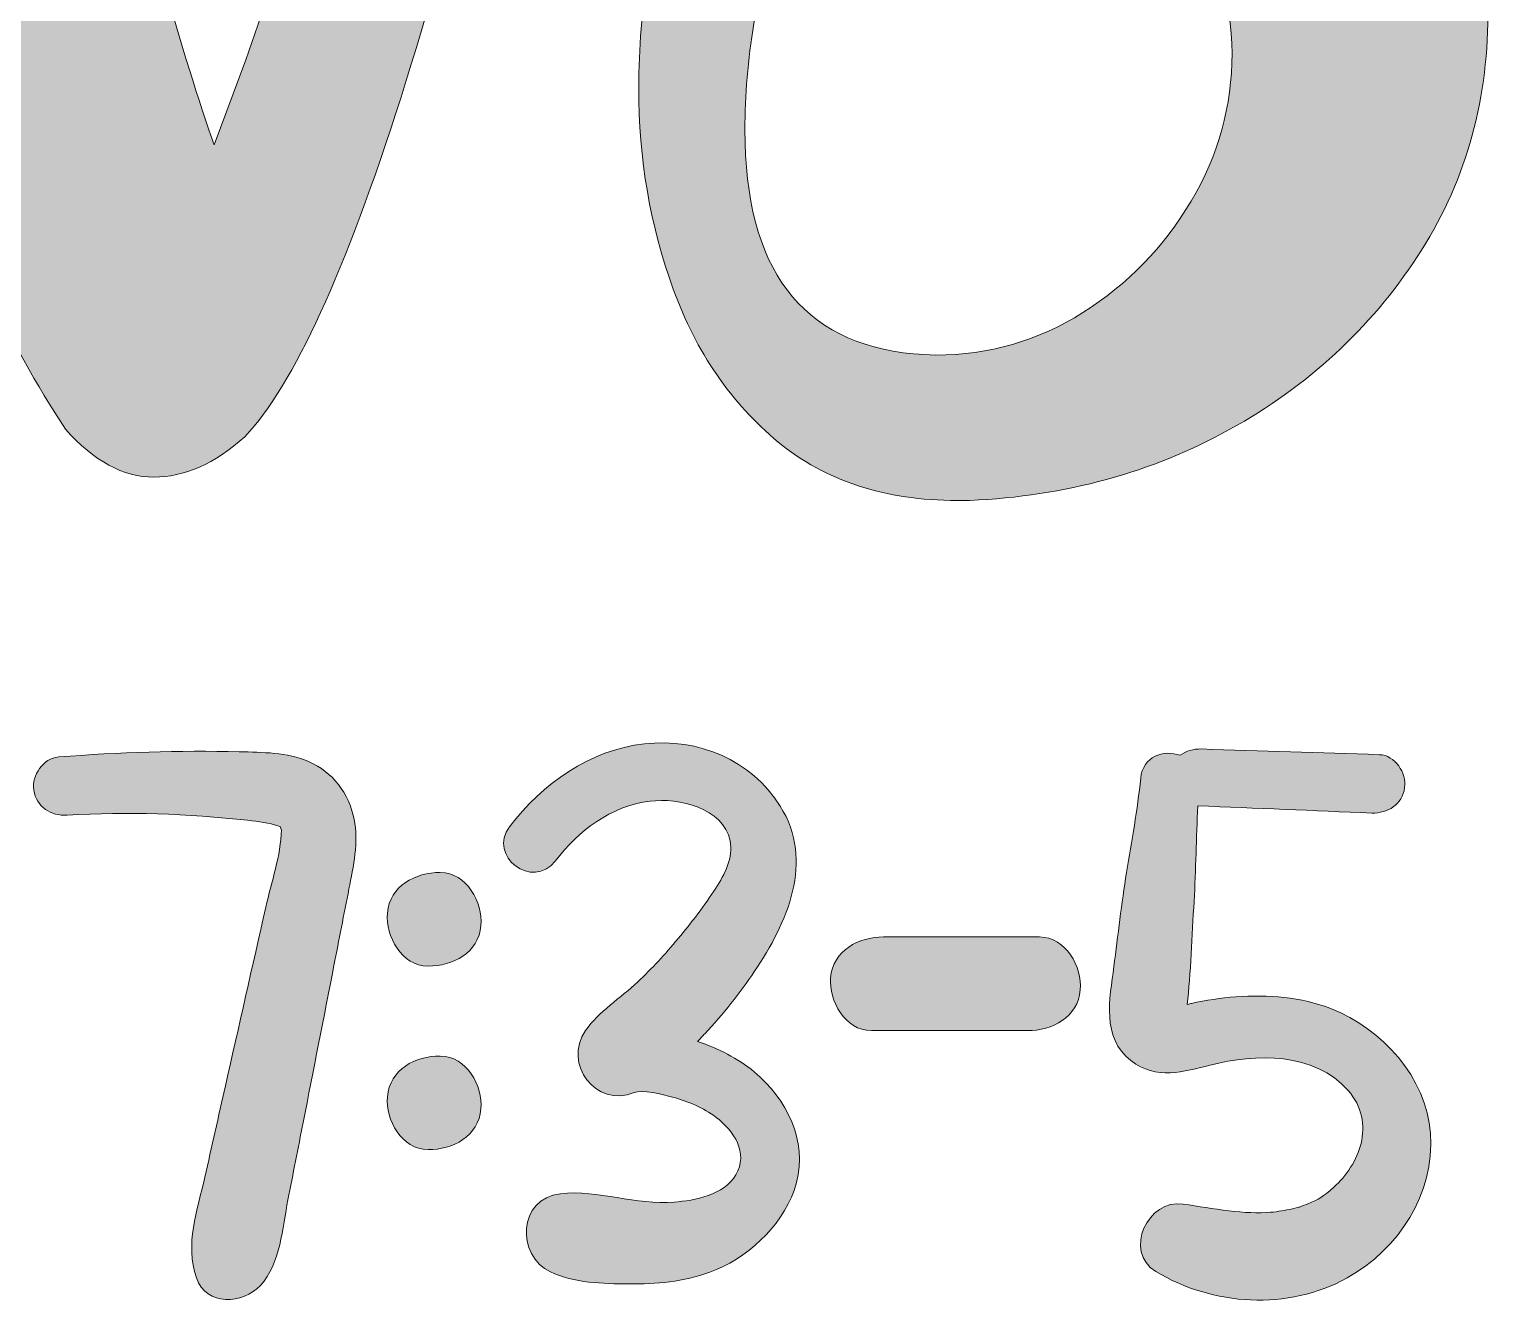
# Model space of a CAD drawing. Header units: inches. Extents: x 58 to 1022, y -947 to -135.
# Drawn here: x 806.5 to 1022.3, y -944.1 to -754.5 of the extents above; entities that cross this region are included whole.
import ezdxf

# ---------------------------------------------------------------- set-up
doc = ezdxf.new("R2010")
doc.units = ezdxf.units.IN
doc.header["$MEASUREMENT"] = 0
doc.layers.add('Layer 1', color=7, linetype='Continuous')

# ---------------------------------------------------------------- blocks, each defined once
blk = doc.blocks.new('block 2')
at = {"layer": 'Layer 1', "true_color": 0xffffff}
h = blk.add_hatch(color=7, dxfattribs=at)
h.dxf.hatch_style = 2
edge = h.paths.add_edge_path()
edge.add_spline(control_points=[(775.8, -720.23), (779.57, -734.89), (784.38, -750.86), (790.24, -768.13), (796.11, -785.4), (803.33, -800.59), (811.91, -813.67), (816.1, -818.38), (820.45, -820.74), (824.95, -820.74), (829.45, -820.74), (833.95, -818.75), (838.45, -814.77), (845.68, -807.03), (853.37, -790.27), (861.54, -764.52), (869.7, -738.76), (876.82, -709.37), (882.9, -676.34), (888.97, -643.31), (892.01, -613.08), (892.01, -585.65), (892.01, -585.65), (891.85, -577.95), (891.85, -577.95), (891.01, -576.38), (889.89, -575.02), (888.47, -573.87), (887.06, -572.72), (885.51, -572.14), (883.84, -572.14), (880.8, -572.14), (877.98, -574.34), (875.36, -578.74), (872.63, -620.3), (867.59, -656.19), (860.21, -686.39), (852.82, -716.6), (844.05, -744.99), (833.9, -771.59), (831.6, -765.1), (829.03, -756.82), (826.21, -746.77), (823.69, -738.08), (820.95, -729.03), (817.96, -719.6), (814.98, -710.18), (811.65, -701.39), (807.99, -693.22), (804.32, -685.05), (800.27, -678.36), (795.82, -673.12), (791.37, -667.89), (786.42, -665.27), (780.98, -665.27), (780.98, -665.27), (780.35, -665.27), (780.35, -665.27), (774.27, -666.32), (768.62, -672.91), (763.39, -685.05), (758.15, -697.2), (752.92, -711.44), (747.68, -727.77), (744.23, -738.24), (740.7, -748.42), (737.09, -758.32), (733.47, -768.21), (729.62, -776.87), (725.54, -784.31), (718.95, -745.46), (715.65, -700.55), (715.65, -649.56), (715.65, -626.11), (716.17, -604.34), (717.22, -584.24), (717.22, -584.24), (717.22, -583.92), (717.22, -583.92), (717.22, -580.26), (714.84, -577.33), (710.07, -575.13), (705.31, -572.93), (700.2, -571.83), (694.76, -571.83), (690.15, -571.83), (686.02, -572.75), (682.36, -574.58), (678.69, -576.41), (676.54, -579.42), (675.92, -583.61), (672.78, -610.3), (671.21, -639.72), (671.21, -671.86), (671.21, -691.96), (672.12, -711.99), (673.95, -731.93), (675.79, -751.88), (678.95, -769.62), (683.45, -785.17), (687.96, -800.72), (694.24, -812.36), (702.3, -820.11), (706.38, -823.56), (710.31, -825.29), (714.08, -825.29), (719.63, -825.29), (725.04, -822.07), (730.33, -815.63), (735.62, -809.2), (741.09, -798.78), (746.74, -784.38), (752.4, -769.99), (758.21, -753.94), (764.17, -736.25), (764.17, -736.25), (773.12, -710.81), (773.12, -710.81), (773.12, -710.81), (775.8, -720.23), (775.8, -720.23)], knot_values=[0, 0, 0, 0, 1, 1, 1, 2, 2, 2, 3, 3, 3, 4, 4, 4, 5, 5, 5, 6, 6, 6, 7, 7, 7, 8, 8, 8, 9, 9, 9, 10, 10, 10, 11, 11, 11, 12, 12, 12, 13, 13, 13, 14, 14, 14, 15, 15, 15, 16, 16, 16, 17, 17, 17, 18, 18, 18, 19, 19, 19, 20, 20, 20, 21, 21, 21, 22, 22, 22, 23, 23, 23, 24, 24, 24, 25, 25, 25, 26, 26, 26, 27, 27, 27, 28, 28, 28, 29, 29, 29, 30, 30, 30, 31, 31, 31, 32, 32, 32, 33, 33, 33, 34, 34, 34, 35, 35, 35, 36, 36, 36, 37, 37, 37, 38, 38, 38, 39, 39, 39, 40, 40, 40, 40], degree=3, periodic=1)
h = blk.add_hatch(color=7, dxfattribs=at)
h.dxf.hatch_style = 2
edge = h.paths.add_edge_path()
edge.add_spline(control_points=[(1011.51, -658.99), (1013.81, -658.99), (1016.06, -657.68), (1018.26, -655.06), (1018.47, -651.29), (1018.58, -647.68), (1018.58, -644.22), (1018.58, -623.91), (1014.65, -607.32), (1006.8, -594.44), (1002.93, -588.47), (997.66, -583.58), (991.02, -579.76), (984.37, -575.94), (977.43, -574.03), (970.21, -574.03), (966.54, -574.03), (962.93, -574.6), (959.37, -575.75), (944.93, -580.57), (933.56, -587.98), (925.29, -597.98), (917.02, -607.98), (912.89, -620.62), (912.89, -635.9), (912.89, -654.64), (918.54, -670.82), (929.85, -684.43), (936.97, -693.12), (944.71, -701.34), (953.09, -709.08), (962.09, -717.46), (969.94, -725.89), (976.65, -734.37), (981.88, -742.22), (984.5, -750.12), (984.5, -758.08), (984.5, -765.83), (982.48, -773.1), (978.45, -779.91), (974.42, -786.71), (969.08, -792.21), (962.43, -796.4), (955.79, -800.59), (948.54, -802.68), (940.68, -802.68), (940.68, -802.68), (937.39, -802.52), (937.39, -802.52), (920.74, -800.95), (912.42, -789.91), (912.42, -769.39), (912.42, -759.13), (914.2, -748.4), (917.76, -737.19), (917.76, -737.19), (918.07, -734.05), (918.07, -734.05), (917.96, -728.5), (915.71, -725.73), (911.32, -725.73), (909.01, -725.73), (906.13, -726.73), (902.68, -728.71), (898.7, -740.02), (896.71, -751.48), (896.71, -763.11), (896.71, -773.68), (898.41, -783.63), (901.82, -792.94), (905.22, -802.26), (910.4, -809.8), (917.36, -815.56), (924.33, -821.32), (933.15, -824.19), (943.83, -824.19), (943.83, -824.19), (945.71, -824.19), (945.71, -824.19), (959.84, -823.56), (972.67, -820.06), (984.19, -813.67), (995.7, -807.29), (1004.94, -798.78), (1011.9, -788.15), (1018.86, -777.53), (1022.34, -765.62), (1022.34, -752.43), (1022.34, -734.11), (1015.17, -715.99), (1000.83, -698.09), (994.44, -690.55), (987.53, -683.22), (980.1, -676.1), (974.55, -670.87), (969.37, -665.61), (964.56, -660.32), (959.74, -655.04), (955.81, -649.7), (952.78, -644.3), (949.74, -638.91), (948.22, -633.39), (948.22, -627.74), (948.22, -618), (953.56, -608.21), (964.24, -598.37), (968.53, -594.71), (972.51, -592.87), (976.18, -592.87), (980.68, -592.87), (984.68, -595.05), (988.19, -599.39), (991.69, -603.73), (994.68, -609.1), (997.14, -615.49), (999.6, -621.87), (1001.48, -628.34), (1002.79, -634.88), (1004.1, -641.43), (1004.76, -646.89), (1004.76, -651.29), (1004.76, -651.29), (1004.76, -653.02), (1004.76, -653.02), (1006.64, -657), (1008.89, -658.99), (1011.51, -658.99)], knot_values=[0, 0, 0, 0, 1, 1, 1, 2, 2, 2, 3, 3, 3, 4, 4, 4, 5, 5, 5, 6, 6, 6, 7, 7, 7, 8, 8, 8, 9, 9, 9, 10, 10, 10, 11, 11, 11, 12, 12, 12, 13, 13, 13, 14, 14, 14, 15, 15, 15, 16, 16, 16, 17, 17, 17, 18, 18, 18, 19, 19, 19, 20, 20, 20, 21, 21, 21, 22, 22, 22, 23, 23, 23, 24, 24, 24, 25, 25, 25, 26, 26, 26, 27, 27, 27, 28, 28, 28, 29, 29, 29, 30, 30, 30, 31, 31, 31, 32, 32, 32, 33, 33, 33, 34, 34, 34, 35, 35, 35, 36, 36, 36, 37, 37, 37, 38, 38, 38, 39, 39, 39, 40, 40, 40, 41, 41, 41, 42, 42, 42, 42], degree=3, periodic=1)
h = blk.add_hatch(color=7, dxfattribs=at)
h.dxf.hatch_style = 2
edge = h.paths.add_edge_path()
edge.add_spline(control_points=[(914.69, -909.49), (912.38, -907.33), (909.53, -905.75), (906.58, -904.64), (906.19, -904.49), (905.8, -904.36), (905.42, -904.23), (905.79, -903.83), (906.15, -903.44), (906.49, -903.08), (909.2, -900.22), (911.65, -897.1), (913.85, -893.84), (918.68, -886.71), (922.76, -877.53), (917.65, -869.43), (913.29, -862.52), (905.59, -859.33), (897.57, -860.2), (889.41, -861.09), (882.48, -866.09), (877.61, -872.46), (874.3, -876.8), (881.04, -881.87), (884.36, -877.55), (887.86, -873.01), (892.56, -869.4), (898.39, -868.68), (902.63, -868.15), (909.22, -869.62), (910.23, -874.55), (910.74, -877.01), (909.42, -879.52), (908.12, -881.53), (906.43, -884.12), (904.53, -886.63), (902.55, -889.01), (900.54, -891.44), (898.74, -893.32), (896.54, -895.43), (894.09, -897.77), (890.74, -899.8), (888.84, -902.61), (885.48, -907.56), (890.32, -914.08), (896.05, -911.78), (897.16, -911.33), (900.23, -912.05), (901.73, -912.46), (904, -913.08), (906.27, -914.02), (908.16, -915.45), (910.8, -917.44), (912.98, -920.73), (911.08, -923.96), (909.33, -926.93), (904.94, -927.74), (902, -928), (896.29, -928.49), (890.74, -926.11), (885.12, -926.74), (878.85, -927.44), (878.51, -935.86), (883.66, -938.32), (887.12, -939.97), (891.43, -940.06), (895.21, -940.1), (899.36, -940.14), (903.28, -939.77), (907.22, -938.37), (912.59, -936.45), (917.77, -931.7), (919.7, -926.25), (921.91, -920.03), (919.32, -913.82), (914.69, -909.49)], knot_values=[0, 0, 0, 0, 1, 1, 1, 2, 2, 2, 3, 3, 3, 4, 4, 4, 5, 5, 5, 6, 6, 6, 7, 7, 7, 8, 8, 8, 9, 9, 9, 10, 10, 10, 11, 11, 11, 12, 12, 12, 13, 13, 13, 14, 14, 14, 15, 15, 15, 16, 16, 16, 17, 17, 17, 18, 18, 18, 19, 19, 19, 20, 20, 20, 21, 21, 21, 22, 22, 22, 23, 23, 23, 24, 24, 24, 25, 25, 25, 25], degree=3, periodic=1)
h = blk.add_hatch(color=7, dxfattribs=at)
h.dxf.hatch_style = 2
edge = h.paths.add_edge_path()
edge.add_spline(control_points=[(999.19, -899.39), (994.67, -897.63), (989.85, -897.31), (985.05, -897.63), (982.83, -897.78), (980.67, -898.15), (978.5, -898.59), (978.43, -898.6), (978.11, -898.68), (977.88, -898.75), (978.37, -894.31), (978.58, -888.43), (978.88, -883.51), (979.17, -878.81), (979.16, -874.08), (979.46, -869.37), (988.03, -869.72), (996.6, -870.08), (1005.17, -870.43), (1007.51, -870.52), (1009.72, -869.15), (1010.04, -866.68), (1010.32, -864.52), (1008.65, -861.88), (1006.29, -861.8), (997.52, -861.52), (988.74, -861.24), (979.97, -860.96), (978.8, -860.92), (977.68, -861.24), (976.81, -861.89), (974.39, -861.03), (971.3, -862.01), (970.98, -865.29), (970.52, -869.95), (969.64, -874.58), (968.89, -879.21), (968.15, -883.83), (967.62, -888.5), (967.02, -893.15), (966.39, -897.94), (965.14, -903.6), (969.54, -907.06), (973.25, -909.98), (977.41, -908.7), (981.27, -907.72), (988.05, -906), (996.63, -905.77), (1001.69, -911.5), (1003.75, -913.83), (1004.2, -916.61), (1003.58, -919.34), (1003.07, -921.62), (1001.31, -924.26), (999.6, -925.75), (997.84, -927.3), (997.45, -927.53), (995.63, -928.28), (995.25, -928.43), (994.85, -928.58), (994.46, -928.72), (994.44, -928.71), (993.59, -928.95), (993.43, -928.98), (992.36, -929.21), (991.28, -929.4), (990.19, -929.5), (986.62, -929.84), (981.58, -928.96), (977.29, -928.28), (972.05, -927.44), (968.36, -935.31), (973.22, -938.25), (981.63, -943.34), (992.79, -944.07), (1001.51, -939.21), (1009.21, -934.91), (1014.47, -926.79), (1013.86, -917.8), (1013.3, -909.59), (1006.63, -902.29), (999.19, -899.39)], knot_values=[0, 0, 0, 0, 1, 1, 1, 2, 2, 2, 3, 3, 3, 4, 4, 4, 5, 5, 5, 6, 6, 6, 7, 7, 7, 8, 8, 8, 9, 9, 9, 10, 10, 10, 11, 11, 11, 12, 12, 12, 13, 13, 13, 14, 14, 14, 15, 15, 15, 16, 16, 16, 17, 17, 17, 18, 18, 18, 19, 19, 19, 20, 20, 20, 21, 21, 21, 22, 22, 22, 23, 23, 23, 24, 24, 24, 25, 25, 25, 26, 26, 26, 27, 27, 27, 27], degree=3, periodic=1)
h = blk.add_hatch(color=7, dxfattribs=at)
h.dxf.hatch_style = 2
edge = h.paths.add_edge_path()
edge.add_spline(control_points=[(847.87, -862.83), (844.67, -861.44), (841.03, -861.46), (837.61, -861.37), (828.74, -861.14), (819.76, -861.45), (810.91, -862.14), (808.57, -862.33), (806.9, -864.83), (807.21, -867.05), (807.56, -869.54), (809.77, -870.89), (812.13, -870.75), (821.09, -870.22), (829.92, -870.54), (838.85, -871.5), (840.42, -871.67), (842.09, -871.91), (843.31, -872.33), (843.49, -872.39), (843.61, -872.44), (843.69, -872.47), (843.81, -872.77), (843.85, -873.14), (843.86, -872.9), (843.75, -876.72), (842.36, -880.65), (841.53, -884.36), (839.54, -893.17), (837.55, -901.98), (835.56, -910.79), (834.54, -915.3), (833.53, -919.81), (832.51, -924.31), (831.41, -929.21), (829.54, -934.23), (831.26, -939.18), (832.75, -943.48), (838.17, -943.08), (840.74, -940.31), (843.72, -937.1), (844, -931.8), (844.81, -927.65), (845.56, -923.84), (846.31, -920.02), (847.06, -916.2), (848.58, -908.46), (850.1, -900.72), (851.62, -892.98), (852.35, -889.2), (853.1, -885.44), (853.84, -881.67), (854.49, -878.33), (855.3, -874.71), (854.6, -871.32), (853.81, -867.5), (851.49, -864.39), (847.87, -862.83)], knot_values=[0, 0, 0, 0, 1, 1, 1, 2, 2, 2, 3, 3, 3, 4, 4, 4, 5, 5, 5, 6, 6, 6, 7, 7, 7, 8, 8, 8, 9, 9, 9, 10, 10, 10, 11, 11, 11, 12, 12, 12, 13, 13, 13, 14, 14, 14, 15, 15, 15, 16, 16, 16, 17, 17, 17, 18, 18, 18, 19, 19, 19, 19], degree=3, periodic=1)
h = blk.add_hatch(color=7, dxfattribs=at)
h.dxf.hatch_style = 2
edge = h.paths.add_edge_path()
edge.add_spline(control_points=[(867.35, -879.23), (863.71, -879.23), (859.87, -881.16), (859.52, -885.25), (859.24, -888.62), (861.64, -893.08), (865.54, -893.08), (869.18, -893.08), (873.02, -891.14), (873.37, -887.05), (873.65, -883.69), (871.25, -879.23), (867.35, -879.23)], knot_values=[0, 0, 0, 0, 1, 1, 1, 2, 2, 2, 3, 3, 3, 4, 4, 4, 4], degree=3, periodic=1)
h = blk.add_hatch(color=7, dxfattribs=at)
h.dxf.hatch_style = 2
edge = h.paths.add_edge_path()
edge.add_spline(control_points=[(956.02, -888.77), (948.33, -888.77), (940.63, -888.77), (932.93, -888.77), (929.3, -888.77), (925.45, -890.71), (925.1, -894.8), (924.82, -898.16), (927.22, -902.62), (931.13, -902.62), (938.83, -902.62), (946.52, -902.62), (954.22, -902.62), (957.86, -902.62), (961.7, -900.69), (962.05, -896.6), (962.33, -893.24), (959.93, -888.77), (956.02, -888.77)], knot_values=[0, 0, 0, 0, 1, 1, 1, 2, 2, 2, 3, 3, 3, 4, 4, 4, 5, 5, 5, 6, 6, 6, 6], degree=3, periodic=1)
h = blk.add_hatch(color=7, dxfattribs=at)
h.dxf.hatch_style = 2
edge = h.paths.add_edge_path()
edge.add_spline(control_points=[(867.35, -906.38), (863.71, -906.38), (859.87, -908.31), (859.52, -912.4), (859.24, -915.77), (861.64, -920.23), (865.54, -920.23), (869.18, -920.23), (873.02, -918.29), (873.37, -914.2), (873.65, -910.84), (871.25, -906.38), (867.35, -906.38)], knot_values=[0, 0, 0, 0, 1, 1, 1, 2, 2, 2, 3, 3, 3, 4, 4, 4, 4], degree=3, periodic=1)
at = {"layer": 'Layer 1', "lineweight": 0}
for points, knots in [([(775.8, -720.23), (779.57, -734.89), (784.38, -750.86), (790.24, -768.13), (796.11, -785.4), (803.33, -800.59), (811.91, -813.67), (816.1, -818.38), (820.45, -820.74), (824.95, -820.74), (829.45, -820.74), (833.95, -818.75), (838.45, -814.77), (845.68, -807.03), (853.37, -790.27), (861.54, -764.52), (869.7, -738.76), (876.82, -709.37), (882.9, -676.34), (888.97, -643.31), (892.01, -613.08), (892.01, -585.65), (892.01, -585.65), (891.85, -577.95), (891.85, -577.95), (891.01, -576.38), (889.89, -575.02), (888.47, -573.87), (887.06, -572.72), (885.51, -572.14), (883.84, -572.14), (880.8, -572.14), (877.98, -574.34), (875.36, -578.74), (872.63, -620.3), (867.59, -656.19), (860.21, -686.39), (852.82, -716.6), (844.05, -744.99), (833.9, -771.59), (831.6, -765.1), (829.03, -756.82), (826.21, -746.77), (823.69, -738.08), (820.95, -729.03), (817.96, -719.6), (814.98, -710.18), (811.65, -701.39), (807.99, -693.22), (804.32, -685.05), (800.27, -678.36), (795.82, -673.12), (791.37, -667.89), (786.42, -665.27), (780.98, -665.27), (780.98, -665.27), (780.35, -665.27), (780.35, -665.27), (774.27, -666.32), (768.62, -672.91), (763.39, -685.05), (758.15, -697.2), (752.92, -711.44), (747.68, -727.77), (744.23, -738.24), (740.7, -748.42), (737.09, -758.32), (733.47, -768.21), (729.62, -776.87), (725.54, -784.31), (718.95, -745.46), (715.65, -700.55), (715.65, -649.56), (715.65, -626.11), (716.17, -604.34), (717.22, -584.24), (717.22, -584.24), (717.22, -583.92), (717.22, -583.92), (717.22, -580.26), (714.84, -577.33), (710.07, -575.13), (705.31, -572.93), (700.2, -571.83), (694.76, -571.83), (690.15, -571.83), (686.02, -572.75), (682.36, -574.58), (678.69, -576.41), (676.54, -579.42), (675.92, -583.61), (672.78, -610.3), (671.21, -639.72), (671.21, -671.86), (671.21, -691.96), (672.12, -711.99), (673.95, -731.93), (675.79, -751.88), (678.95, -769.62), (683.45, -785.17), (687.96, -800.72), (694.24, -812.36), (702.3, -820.11), (706.38, -823.56), (710.31, -825.29), (714.08, -825.29), (719.63, -825.29), (725.04, -822.07), (730.33, -815.63), (735.62, -809.2), (741.09, -798.78), (746.74, -784.38), (752.4, -769.99), (758.21, -753.94), (764.17, -736.25), (764.17, -736.25), (773.12, -710.81), (773.12, -710.81), (773.12, -710.81), (775.8, -720.23), (775.8, -720.23)], [0, 0, 0, 0, 1, 1, 1, 2, 2, 2, 3, 3, 3, 4, 4, 4, 5, 5, 5, 6, 6, 6, 7, 7, 7, 8, 8, 8, 9, 9, 9, 10, 10, 10, 11, 11, 11, 12, 12, 12, 13, 13, 13, 14, 14, 14, 15, 15, 15, 16, 16, 16, 17, 17, 17, 18, 18, 18, 19, 19, 19, 20, 20, 20, 21, 21, 21, 22, 22, 22, 23, 23, 23, 24, 24, 24, 25, 25, 25, 26, 26, 26, 27, 27, 27, 28, 28, 28, 29, 29, 29, 30, 30, 30, 31, 31, 31, 32, 32, 32, 33, 33, 33, 34, 34, 34, 35, 35, 35, 36, 36, 36, 37, 37, 37, 38, 38, 38, 39, 39, 39, 40, 40, 40, 40]), ([(1011.51, -658.99), (1013.81, -658.99), (1016.06, -657.68), (1018.26, -655.06), (1018.47, -651.29), (1018.58, -647.68), (1018.58, -644.22), (1018.58, -623.91), (1014.65, -607.32), (1006.8, -594.44), (1002.93, -588.47), (997.66, -583.58), (991.02, -579.76), (984.37, -575.94), (977.43, -574.03), (970.21, -574.03), (966.54, -574.03), (962.93, -574.6), (959.37, -575.75), (944.93, -580.57), (933.56, -587.98), (925.29, -597.98), (917.02, -607.98), (912.89, -620.62), (912.89, -635.9), (912.89, -654.64), (918.54, -670.82), (929.85, -684.43), (936.97, -693.12), (944.71, -701.34), (953.09, -709.08), (962.09, -717.46), (969.94, -725.89), (976.65, -734.37), (981.88, -742.22), (984.5, -750.12), (984.5, -758.08), (984.5, -765.83), (982.48, -773.1), (978.45, -779.91), (974.42, -786.71), (969.08, -792.21), (962.43, -796.4), (955.79, -800.59), (948.54, -802.68), (940.68, -802.68), (940.68, -802.68), (937.39, -802.52), (937.39, -802.52), (920.74, -800.95), (912.42, -789.91), (912.42, -769.39), (912.42, -759.13), (914.2, -748.4), (917.76, -737.19), (917.76, -737.19), (918.07, -734.05), (918.07, -734.05), (917.96, -728.5), (915.71, -725.73), (911.32, -725.73), (909.01, -725.73), (906.13, -726.73), (902.68, -728.71), (898.7, -740.02), (896.71, -751.48), (896.71, -763.11), (896.71, -773.68), (898.41, -783.63), (901.82, -792.94), (905.22, -802.26), (910.4, -809.8), (917.36, -815.56), (924.33, -821.32), (933.15, -824.19), (943.83, -824.19), (943.83, -824.19), (945.71, -824.19), (945.71, -824.19), (959.84, -823.56), (972.67, -820.06), (984.19, -813.67), (995.7, -807.29), (1004.94, -798.78), (1011.9, -788.15), (1018.86, -777.53), (1022.34, -765.62), (1022.34, -752.43), (1022.34, -734.11), (1015.17, -715.99), (1000.83, -698.09), (994.44, -690.55), (987.53, -683.22), (980.1, -676.1), (974.55, -670.87), (969.37, -665.61), (964.56, -660.32), (959.74, -655.04), (955.81, -649.7), (952.78, -644.3), (949.74, -638.91), (948.22, -633.39), (948.22, -627.74), (948.22, -618), (953.56, -608.21), (964.24, -598.37), (968.53, -594.71), (972.51, -592.87), (976.18, -592.87), (980.68, -592.87), (984.68, -595.05), (988.19, -599.39), (991.69, -603.73), (994.68, -609.1), (997.14, -615.49), (999.6, -621.87), (1001.48, -628.34), (1002.79, -634.88), (1004.1, -641.43), (1004.76, -646.89), (1004.76, -651.29), (1004.76, -651.29), (1004.76, -653.02), (1004.76, -653.02), (1006.64, -657), (1008.89, -658.99), (1011.51, -658.99)], [0, 0, 0, 0, 1, 1, 1, 2, 2, 2, 3, 3, 3, 4, 4, 4, 5, 5, 5, 6, 6, 6, 7, 7, 7, 8, 8, 8, 9, 9, 9, 10, 10, 10, 11, 11, 11, 12, 12, 12, 13, 13, 13, 14, 14, 14, 15, 15, 15, 16, 16, 16, 17, 17, 17, 18, 18, 18, 19, 19, 19, 20, 20, 20, 21, 21, 21, 22, 22, 22, 23, 23, 23, 24, 24, 24, 25, 25, 25, 26, 26, 26, 27, 27, 27, 28, 28, 28, 29, 29, 29, 30, 30, 30, 31, 31, 31, 32, 32, 32, 33, 33, 33, 34, 34, 34, 35, 35, 35, 36, 36, 36, 37, 37, 37, 38, 38, 38, 39, 39, 39, 40, 40, 40, 41, 41, 41, 42, 42, 42, 42]), ([(914.69, -909.49), (912.38, -907.33), (909.53, -905.75), (906.58, -904.64), (906.19, -904.49), (905.8, -904.36), (905.42, -904.23), (905.79, -903.83), (906.15, -903.44), (906.49, -903.08), (909.2, -900.22), (911.65, -897.1), (913.85, -893.84), (918.68, -886.71), (922.76, -877.53), (917.65, -869.43), (913.29, -862.52), (905.59, -859.33), (897.57, -860.2), (889.41, -861.09), (882.48, -866.09), (877.61, -872.46), (874.3, -876.8), (881.04, -881.87), (884.36, -877.55), (887.86, -873.01), (892.56, -869.4), (898.39, -868.68), (902.63, -868.15), (909.22, -869.62), (910.23, -874.55), (910.74, -877.01), (909.42, -879.52), (908.12, -881.53), (906.43, -884.12), (904.53, -886.63), (902.55, -889.01), (900.54, -891.44), (898.74, -893.32), (896.54, -895.43), (894.09, -897.77), (890.74, -899.8), (888.84, -902.61), (885.48, -907.56), (890.32, -914.08), (896.05, -911.78), (897.16, -911.33), (900.23, -912.05), (901.73, -912.46), (904, -913.08), (906.27, -914.02), (908.16, -915.45), (910.8, -917.44), (912.98, -920.73), (911.08, -923.96), (909.33, -926.93), (904.94, -927.74), (902, -928), (896.29, -928.49), (890.74, -926.11), (885.12, -926.74), (878.85, -927.44), (878.51, -935.86), (883.66, -938.32), (887.12, -939.97), (891.43, -940.06), (895.21, -940.1), (899.36, -940.14), (903.28, -939.77), (907.22, -938.37), (912.59, -936.45), (917.77, -931.7), (919.7, -926.25), (921.91, -920.03), (919.32, -913.82), (914.69, -909.49)], [0, 0, 0, 0, 1, 1, 1, 2, 2, 2, 3, 3, 3, 4, 4, 4, 5, 5, 5, 6, 6, 6, 7, 7, 7, 8, 8, 8, 9, 9, 9, 10, 10, 10, 11, 11, 11, 12, 12, 12, 13, 13, 13, 14, 14, 14, 15, 15, 15, 16, 16, 16, 17, 17, 17, 18, 18, 18, 19, 19, 19, 20, 20, 20, 21, 21, 21, 22, 22, 22, 23, 23, 23, 24, 24, 24, 25, 25, 25, 25]), ([(999.19, -899.39), (994.67, -897.63), (989.85, -897.31), (985.05, -897.63), (982.83, -897.78), (980.67, -898.15), (978.5, -898.59), (978.43, -898.6), (978.11, -898.68), (977.88, -898.75), (978.37, -894.31), (978.58, -888.43), (978.88, -883.51), (979.17, -878.81), (979.16, -874.08), (979.46, -869.37), (988.03, -869.72), (996.6, -870.08), (1005.17, -870.43), (1007.51, -870.52), (1009.72, -869.15), (1010.04, -866.68), (1010.32, -864.52), (1008.65, -861.88), (1006.29, -861.8), (997.52, -861.52), (988.74, -861.24), (979.97, -860.96), (978.8, -860.92), (977.68, -861.24), (976.81, -861.89), (974.39, -861.03), (971.3, -862.01), (970.98, -865.29), (970.52, -869.95), (969.64, -874.58), (968.89, -879.21), (968.15, -883.83), (967.62, -888.5), (967.02, -893.15), (966.39, -897.94), (965.14, -903.6), (969.54, -907.06), (973.25, -909.98), (977.41, -908.7), (981.27, -907.72), (988.05, -906), (996.63, -905.77), (1001.69, -911.5), (1003.75, -913.83), (1004.2, -916.61), (1003.58, -919.34), (1003.07, -921.62), (1001.31, -924.26), (999.6, -925.75), (997.84, -927.3), (997.45, -927.53), (995.63, -928.28), (995.25, -928.43), (994.85, -928.58), (994.46, -928.72), (994.44, -928.71), (993.59, -928.95), (993.43, -928.98), (992.36, -929.21), (991.28, -929.4), (990.19, -929.5), (986.62, -929.84), (981.58, -928.96), (977.29, -928.28), (972.05, -927.44), (968.36, -935.31), (973.22, -938.25), (981.63, -943.34), (992.79, -944.07), (1001.51, -939.21), (1009.21, -934.91), (1014.47, -926.79), (1013.86, -917.8), (1013.3, -909.59), (1006.63, -902.29), (999.19, -899.39)], [0, 0, 0, 0, 1, 1, 1, 2, 2, 2, 3, 3, 3, 4, 4, 4, 5, 5, 5, 6, 6, 6, 7, 7, 7, 8, 8, 8, 9, 9, 9, 10, 10, 10, 11, 11, 11, 12, 12, 12, 13, 13, 13, 14, 14, 14, 15, 15, 15, 16, 16, 16, 17, 17, 17, 18, 18, 18, 19, 19, 19, 20, 20, 20, 21, 21, 21, 22, 22, 22, 23, 23, 23, 24, 24, 24, 25, 25, 25, 26, 26, 26, 27, 27, 27, 27]), ([(847.87, -862.83), (844.67, -861.44), (841.03, -861.46), (837.61, -861.37), (828.74, -861.14), (819.76, -861.45), (810.91, -862.14), (808.57, -862.33), (806.9, -864.83), (807.21, -867.05), (807.56, -869.54), (809.77, -870.89), (812.13, -870.75), (821.09, -870.22), (829.92, -870.54), (838.85, -871.5), (840.42, -871.67), (842.09, -871.91), (843.31, -872.33), (843.49, -872.39), (843.61, -872.44), (843.69, -872.47), (843.81, -872.77), (843.85, -873.14), (843.86, -872.9), (843.75, -876.72), (842.36, -880.65), (841.53, -884.36), (839.54, -893.17), (837.55, -901.98), (835.56, -910.79), (834.54, -915.3), (833.53, -919.81), (832.51, -924.31), (831.41, -929.21), (829.54, -934.23), (831.26, -939.18), (832.75, -943.48), (838.17, -943.08), (840.74, -940.31), (843.72, -937.1), (844, -931.8), (844.81, -927.65), (845.56, -923.84), (846.31, -920.02), (847.06, -916.2), (848.58, -908.46), (850.1, -900.72), (851.62, -892.98), (852.35, -889.2), (853.1, -885.44), (853.84, -881.67), (854.49, -878.33), (855.3, -874.71), (854.6, -871.32), (853.81, -867.5), (851.49, -864.39), (847.87, -862.83)], [0, 0, 0, 0, 1, 1, 1, 2, 2, 2, 3, 3, 3, 4, 4, 4, 5, 5, 5, 6, 6, 6, 7, 7, 7, 8, 8, 8, 9, 9, 9, 10, 10, 10, 11, 11, 11, 12, 12, 12, 13, 13, 13, 14, 14, 14, 15, 15, 15, 16, 16, 16, 17, 17, 17, 18, 18, 18, 19, 19, 19, 19]), ([(867.35, -879.23), (863.71, -879.23), (859.87, -881.16), (859.52, -885.25), (859.24, -888.62), (861.64, -893.08), (865.54, -893.08), (869.18, -893.08), (873.02, -891.14), (873.37, -887.05), (873.65, -883.69), (871.25, -879.23), (867.35, -879.23)], [0, 0, 0, 0, 1, 1, 1, 2, 2, 2, 3, 3, 3, 4, 4, 4, 4]), ([(956.02, -888.77), (948.33, -888.77), (940.63, -888.77), (932.93, -888.77), (929.3, -888.77), (925.45, -890.71), (925.1, -894.8), (924.82, -898.16), (927.22, -902.62), (931.13, -902.62), (938.83, -902.62), (946.52, -902.62), (954.22, -902.62), (957.86, -902.62), (961.7, -900.69), (962.05, -896.6), (962.33, -893.24), (959.93, -888.77), (956.02, -888.77)], [0, 0, 0, 0, 1, 1, 1, 2, 2, 2, 3, 3, 3, 4, 4, 4, 5, 5, 5, 6, 6, 6, 6]), ([(867.35, -906.38), (863.71, -906.38), (859.87, -908.31), (859.52, -912.4), (859.24, -915.77), (861.64, -920.23), (865.54, -920.23), (869.18, -920.23), (873.02, -918.29), (873.37, -914.2), (873.65, -910.84), (871.25, -906.38), (867.35, -906.38)], [0, 0, 0, 0, 1, 1, 1, 2, 2, 2, 3, 3, 3, 4, 4, 4, 4])]:
    blk.add_open_spline(points, degree=3, knots=knots, dxfattribs=at)

msp = doc.modelspace()

# ---------------------------------------------------------------- block references
at = {"layer": 'Layer 1'}
msp.add_blockref('block 2', (0, 0), dxfattribs=at)

doc.saveas('drawing.dxf')
